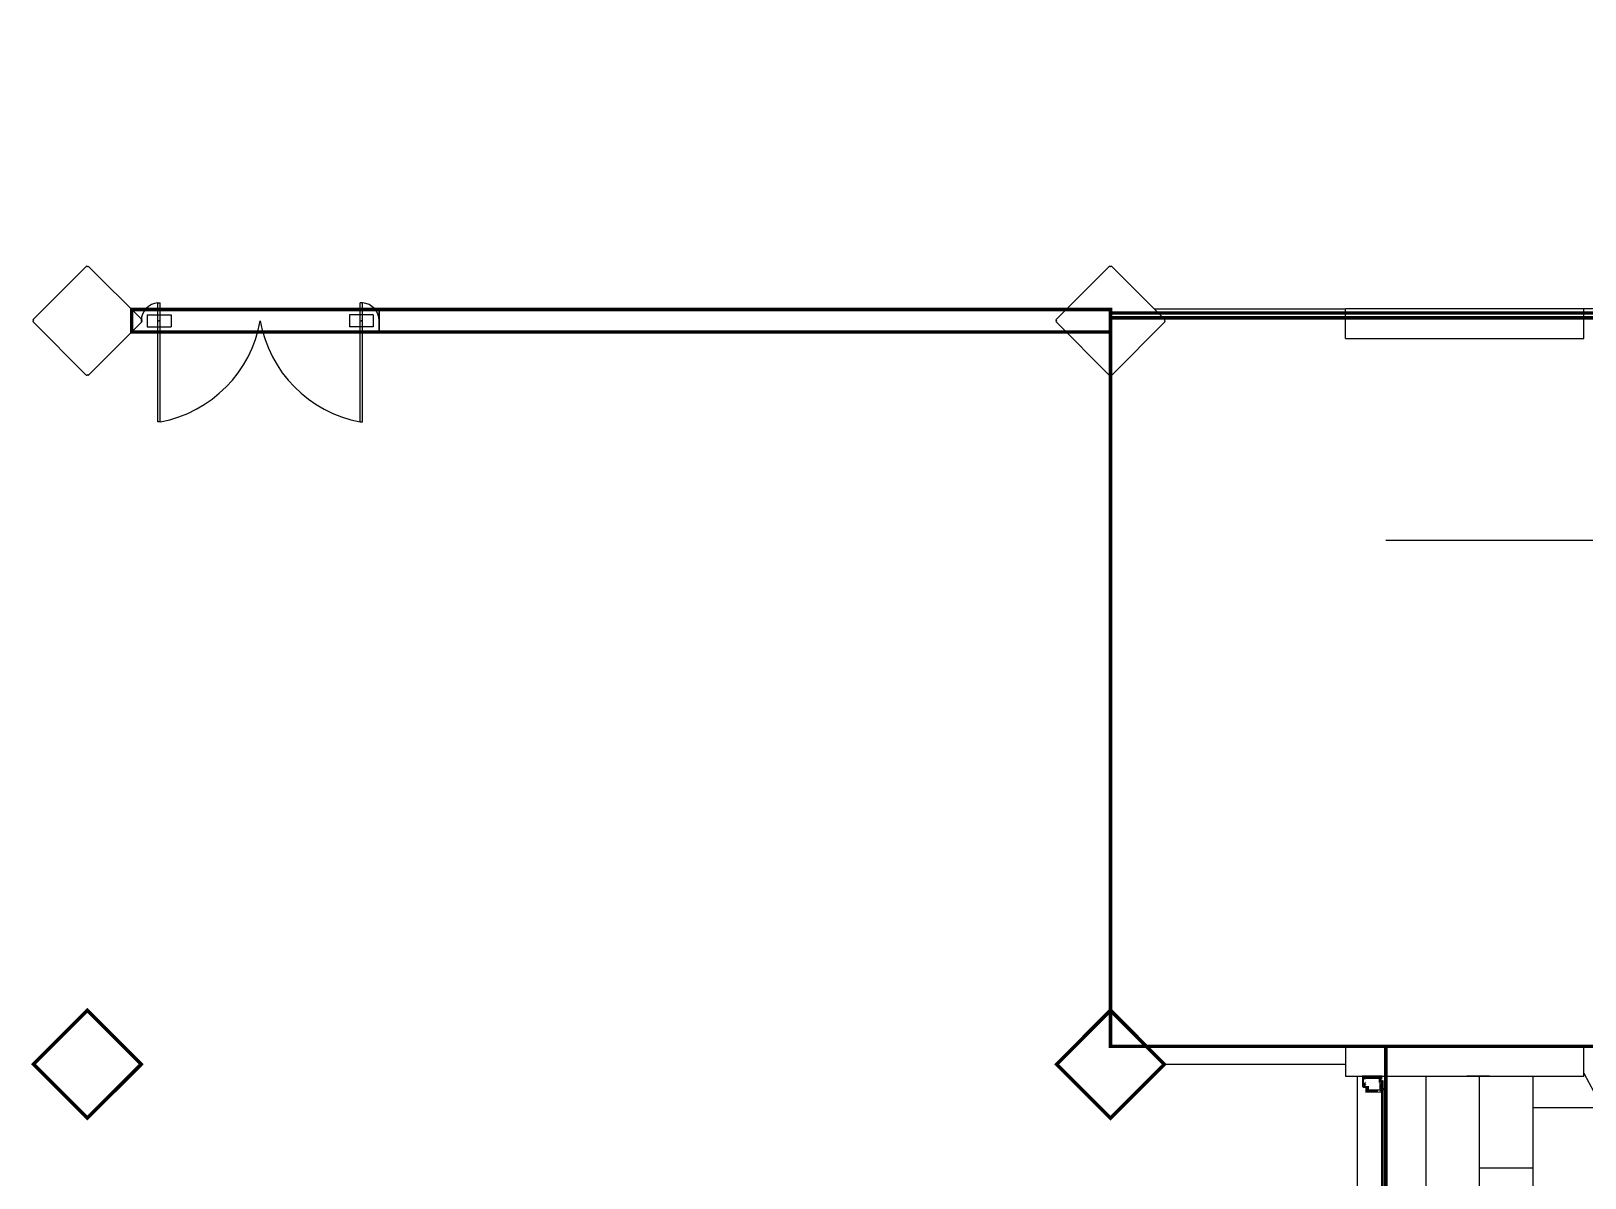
# Model space of a CAD drawing. Header units: metres. Extents: x -331 to 2982, y 362 to 2539.
# Drawn here: x 2869.12 to 2882.19, y 1314.75 to 1324.4 of the extents above; entities that cross this region are included whole.
import ezdxf

# ---------------------------------------------------------------- set-up
doc = ezdxf.new("R2010")
doc.units = ezdxf.units.M
doc.layers.get('0').update_dxf_attribs({"color": 251})
doc.layers.add('Est', color=251, linetype='Continuous')
doc.layers.add('Pis', color=251, linetype='Continuous')

# ---------------------------------------------------------------- blocks, each defined once
blk = doc.blocks.new('XR_BL2_AND_MON-REV15$0$P_M')
at = {"layer": 'Est'}
blk.add_lwpolyline([(0.459619407770866, -0.4313351365234155), (0.4525483399589962, -0.4242640687115564), (0.459619407770866, -0.4171930008996867), (0.007071067811864395, 0.03535533905932198), (-1.77635683940025e-15, 0.02828427124745581), (-0.007071067811864395, 0.03535533905932198), (-0.4596194077713349, -0.4171930009001699), (-0.4525483399594705, -0.4242640687120343), (-0.4596194077713349, -0.4313351365238987), (-0.007071067812340459, -0.8838834764828789), (-4.760636080423436e-13, -0.8768124086710074), (0.007071067811388332, -0.8838834764828789)], close=True, dxfattribs=at)

msp = doc.modelspace()

# ---------------------------------------------------------------- linework, layer by layer
at = {"lineweight": 0}
msp.add_lwpolyline([(2895.472566590184, 1351.93078352903), (2885.947266515503, 1351.930782383012), (2885.947266515494, 1322.025781636059), (2878.197266578577, 1322.025781636059), (2878.197266578577, 1315.861080588741), (2880.512311394672, 1315.861080588742), (2880.512311394672, 1312.281029430214)], dxfattribs=at)
for points in [[(2878.197266578577, 1321.86578352904), (2878.197266578577, 1322.05578352904), (2869.968957054159, 1322.05578352904), (2869.96895705416, 1321.86578352904)], [(2893.864254051402, 1321.985781639564), (2893.864254051402, 1315.861080588741), (2878.197266578577, 1315.861080588741), (2878.197266578577, 1321.985781639564)], [(2869.597266578577, 1315.258235189232), (2870.049814918536, 1315.710783529191), (2869.597266578578, 1316.163331869149), (2869.144718238618, 1315.71078352919)], [(2878.197266578577, 1315.258235189232), (2878.649814918537, 1315.710783529191), (2878.197266578578, 1316.163331869149), (2877.744718238618, 1315.71078352919)]]:
    msp.add_lwpolyline(points, close=True, dxfattribs=at)
at = {"layer": 'Pis'}
for p, q in [((2870.099814918402, 1322.010783528902), (2870.099814918402, 1321.910783528902)), ((2870.099814918402, 1322.010783528902), (2870.299814918403, 1322.010783528902)), ((2870.189814918403, 1321.110860456531), (2870.189814918403, 1322.110449824373)), ((2870.189814918403, 1322.110449824373), (2870.209814918403, 1322.110449824373)), ((2870.209814918403, 1321.110860456531), (2870.209814918403, 1322.110449824373)), ((2870.299814918403, 1322.010783528902), (2870.299814918403, 1321.910783528902)), ((2871.999814918403, 1322.010783528902), (2871.799814918403, 1322.010783528902)), ((2871.799814918403, 1322.010783528902), (2871.799814918403, 1321.910783528902)), ((2871.889814918402, 1321.110860456531), (2871.889814918402, 1322.110449824373)), ((2871.909814918402, 1322.110449824373), (2871.889814918402, 1322.110449824373)), ((2871.909814918402, 1321.110860456531), (2871.909814918402, 1322.110449824373)), ((2871.999814918403, 1322.010783528902), (2871.999814918403, 1321.910783528902)), ((2872.049814918403, 1321.865783528903), (2872.049814918403, 1322.055783528903)), ((2877.825576102862, 1322.055783528903), (2872.049814918403, 1322.055783528903)), ((2872.049814918403, 1322.055783528903), (2872.049814918403, 1321.865783528903)), ((2877.825576102862, 1322.055783528903), (2872.049814918403, 1322.055783528903)), ((2873.933999806045, 1322.062540792004), (2873.939647406046, 1322.062540792004)), ((2878.563958675627, 1322.060781907302), (2880.172266578452, 1322.060780555126)), ((2882.177267110326, 1322.060780555126), (2880.172266578452, 1322.060780555075)), ((2880.172266578452, 1321.810780555075), (2880.172266578452, 1322.060780555075)), ((2885.580576254429, 1322.06078341644), (2882.177267110326, 1322.060780555126)), ((2882.177267110326, 1321.810780555126), (2882.177267110326, 1322.060780555126)), ((2870.049814918403, 1321.960783528902), (2870.056885986215, 1321.967854596714)), ((2870.049814918403, 1321.960783528902), (2870.056885986215, 1321.95371246109)), ((2870.099814918402, 1321.910783528902), (2870.299814918403, 1321.910783528902)), ((2871.999814918403, 1321.910783528902), (2871.799814918403, 1321.910783528902)), ((2877.82557610286, 1321.865783528903), (2872.049814918403, 1321.865783528903)), ((2872.049814918403, 1321.865783528903), (2877.82557610286, 1321.865783528903)), ((2880.172266578452, 1321.810780555075), (2882.177267110326, 1321.810780555126)), ((2878.197266578444, 1321.508235188943), (2878.197266578445, 1316.163331869013)), ((2870.209814918403, 1321.110860456531), (2870.189814918403, 1321.110860456531)), ((2871.889814918402, 1321.110860456531), (2871.909814918402, 1321.110860456531)), ((2880.51231139454, 1320.116912868775), (2901.772969134403, 1320.116912868775)), ((2882.177267110327, 1315.861080588604), (2880.172266578452, 1315.861080588604)), ((2880.172266578452, 1315.861080588604), (2880.172266578452, 1315.610779680076)), ((2882.177267110327, 1315.610779680076), (2882.177267110327, 1315.861080588604)), ((2878.649814918404, 1315.710783529054), (2880.172266578452, 1315.710783529054)), ((2880.172266578452, 1315.610779680076), (2882.177267110327, 1315.610779680076)), ((2880.272265828454, 1297.065783778952), (2880.272265828452, 1315.610779680076)), ((2880.51231139454, 1296.825581738984), (2880.51231139454, 1315.610779680076)), ((2880.847265631822, 1315.610779680076), (2880.847265631822, 1296.415781622244)), ((2880.847265631822, 1315.610779680076), (2881.747265631821, 1315.61077968008)), ((2881.381966578448, 1315.61077967339), (2881.191966578449, 1315.61077967339)), ((2881.297265631823, 1315.610779680078), (2881.297265631822, 1296.060781622243)), ((2881.297265631822, 1315.610779680076), (2881.297265631822, 1295.965781622243)), ((2881.747265631821, 1315.61077968008), (2881.747265631821, 1295.965781622244)), ((2882.176009269622, 1315.635784028955), (2890.374983013369, 1300.277349175768)), ((2882.177267110327, 1315.61077967339), (2882.177267110327, 1315.660199067339)), ((2880.477011394539, 1296.8731958745), (2880.477011394539, 1315.570779680026)), ((2880.487011394541, 1315.570779680076), (2880.487011394539, 1296.873195874497)), ((2899.080364060702, 1315.345130808573), (2881.747265631821, 1315.345130808572)), ((2881.297265631822, 1315.215356104507), (2881.297265631822, 1296.115781622241)), ((2880.847265631822, 1315.085356104506), (2880.847265631822, 1296.435781622242)), ((2881.297265631822, 1314.870356104506), (2881.297265631822, 1296.115781622241)), ((2881.297265631822, 1314.840356104503), (2881.747265631822, 1314.840356104503)), ((2881.297265631822, 1314.815356104505), (2881.297265631822, 1296.060781622243))]:
    msp.add_line(p, q, dxfattribs=at)
at = {"layer": 'Pis', "const_width": 0.03}
msp.add_lwpolyline([(2895.472566590183, 1351.930783529031), (2885.947266515503, 1351.930782383012), (2885.947266515494, 1322.025781636059), (2878.197266578577, 1322.025781636059), (2878.197266578577, 1315.861080588742), (2880.512311394672, 1315.861080588742), (2880.512311394672, 1312.281029430214)], dxfattribs=at)
for points in [[(2878.197266578577, 1321.86578352904), (2878.197266578577, 1322.055783529041), (2869.968957054159, 1322.055783529041), (2869.96895705416, 1321.86578352904)], [(2893.864254051402, 1321.985781639564), (2893.864254051402, 1315.861080588742), (2878.197266578577, 1315.861080588742), (2878.197266578577, 1321.985781639564)], [(2869.597266578577, 1315.258235189232), (2870.049814918536, 1315.710783529191), (2869.597266578578, 1316.16333186915), (2869.144718238618, 1315.71078352919)], [(2878.197266578577, 1315.258235189232), (2878.649814918537, 1315.710783529191), (2878.197266578578, 1316.16333186915), (2877.744718238618, 1315.71078352919)]]:
    msp.add_lwpolyline(points, close=True, dxfattribs=at)
msp.add_lwpolyline([(2880.466832211827, 1315.570779680077), (2880.475781208722, 1315.570779680076, 0.4914328604234791), (2880.475043936878, 1315.565550209102, -0.3118051477696737), (2880.475302357501, 1315.565176103127), (2880.475302357498, 1315.563076103129, -1), (2880.474302357502, 1315.563076103127), (2880.474302357495, 1315.563876103128), (2880.473002357495, 1315.563876103128), (2880.473002357495, 1315.558276103128), (2880.474302357495, 1315.558276103128), (2880.474302357495, 1315.55907610313, -1), (2880.475302357499, 1315.559076132381), (2880.475302357495, 1315.530576176913), (2880.470702357495, 1315.530576176913), (2880.470702357495, 1315.520576176913), (2880.475302357495, 1315.520576176913), (2880.475302357495, 1315.495568776912), (2880.478241248298, 1315.495568776912), (2880.475302357495, 1315.49262988611), (2880.475302730245, 1315.492076103128, -1), (2880.474302730248, 1315.492076103126), (2880.474302730242, 1315.492876103128), (2880.473002730242, 1315.492876103128), (2880.473002730242, 1315.487276103128), (2880.474302730242, 1315.487276103128), (2880.474302730242, 1315.488076103129, -1), (2880.475302450677, 1315.488085754703), (2880.475302357498, 1315.488095406278), (2880.475302357495, 1315.485976103127, -0.414213561922025), (2880.4749023575, 1315.485576103133), (2880.355302408879, 1315.485576103128), (2880.355302408879, 1315.520576176913), (2880.355302405766, 1315.526332696353, -0.4142137207021215), (2880.355002405766, 1315.526032696191), (2880.327434598426, 1315.526032696191, -0.4142135623912643), (2880.327134598423, 1315.526332696195), (2880.327134598425, 1315.570307274881, -0.4142135623549224), (2880.327434598425, 1315.570607274881), (2880.326502848505, 1315.570783522269), (2880.326502848505, 1315.600783528956), (2880.466832211827, 1315.600783528956)], format="xyb", close=True, dxfattribs=at)
at = {"layer": 'Pis'}
for centre, radius, start, end in [((2870.199814918402, 1321.960783528902), 0.15, 93.8225537291837, 180), ((2871.899814918403, 1321.960783528902), 0.15, 0, 86.17744627081633), ((2870.016849695001, 1322.141630688109), 1.048676712695076, 280.6033198616377, 350.0695434676918), ((2872.082780141804, 1322.141630688109), 1.048676712695063, 189.9304565323082, 259.3966801383623)]:
    msp.add_arc(centre, radius, start, end, dxfattribs=at)
for p in [(2870.199814918402, 1321.960783528902), (2871.899814918403, 1321.960783528902)]:
    msp.add_point(p, dxfattribs=at)

# ---------------------------------------------------------------- block references
for p in [(2869.597266578444, 1322.385047597614), (2878.197266578444, 1322.385047597614), (2869.597266578444, 1316.135047597765), (2878.197266578445, 1316.135047597765)]:
    msp.add_blockref('XR_BL2_AND_MON-REV15$0$P_M', p, dxfattribs=at)

doc.saveas('drawing.dxf')
